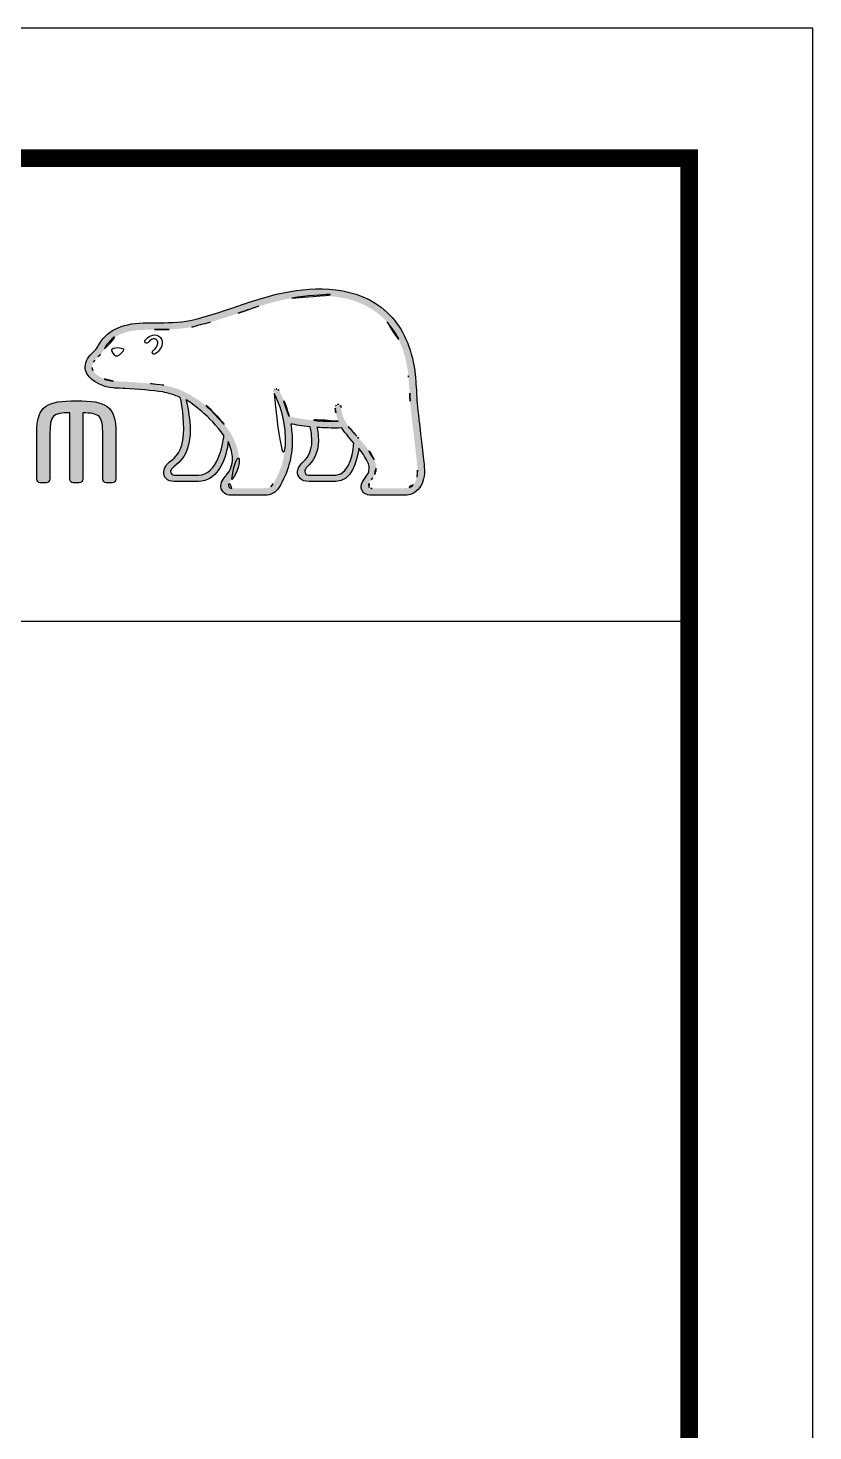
# Model space of a CAD drawing. Extents: x 16296677886 to 16296678537, y -37409618710 to -37409618233.
# Drawn here: x 16296678470 to 16296678536.7, y -37409618352.5 to -37409618233.2 of the extents above; entities that cross this region are included whole.
import ezdxf

# ---------------------------------------------------------------- set-up
doc = ezdxf.new("R2010")
doc.units = 0
doc.header["$LTSCALE"] = 10
doc.header["$MEASUREMENT"] = 0
doc.layers.get('0').update_dxf_attribs({"linetype": 'CONTINUOUS'})
doc.layers.add('레이어 1', color=7, linetype='CONTINUOUS')

msp = doc.modelspace()

# ---------------------------------------------------------------- hatches: boundary and pattern name
at = {"layer": '레이어 1'}
h = msp.add_hatch(color=5, dxfattribs=at)
h.dxf.hatch_style = 1
edge = h.paths.add_edge_path(flags=16)
edge.add_spline(control_points=[(16296678502.73303, -37409618272.02142), (16296678502.44955, -37409618272.33524), (16296678502.0933, -37409618272.33804), (16296678502.07789, -37409618272.33804), (16296678502.07789, -37409618272.33804), (16296678499.22414, -37409618272.33804), (16296678499.22414, -37409618272.33804), (16296678499.11928, -37409618272.33804), (16296678499.03917, -37409618272.31175), (16296678498.98729, -37409618272.26054), (16296678498.94398, -37409618272.21812), (16296678498.92294, -37409618272.1536), (16296678498.92294, -37409618272.07365), (16296678498.92294, -37409618271.91272), (16296678499.04042, -37409618271.76476), (16296678499.16523, -37409618271.60768), (16296678499.28094, -37409618271.45902), (16296678499.39086, -37409618271.31807), (16296678499.45239, -37409618271.14485), (16296678499.6086, -37409618270.72446), (16296678499.59263, -37409618270.276), (16296678499.40611, -37409618269.88084), (16296678499.06914, -37409618269.16591), (16296678498.56918, -37409618268.60421), (16296678498.08461, -37409618268.06143), (16296678498.08461, -37409618268.06143), (16296678497.9205, -37409618267.88122), (16296678497.9205, -37409618267.87946), (16296678497.2906, -37409618267.17753), (16296678496.63965, -37409618266.45135), (16296678496.5883, -37409618265.46681), (16296678496.57655, -37409618265.27186), (16296678496.48644, -37409618265.15405), (16296678496.36109, -37409618265.15932), (16296678496.36109, -37409618265.15932), (16296678496.17647, -37409618265.24801), (16296678496.17246, -37409618265.24801), (16296678496.12249, -37409618265.30308), (16296678496.09461, -37409618265.38509), (16296678496.09461, -37409618265.47944), (16296678496.09461, -37409618265.47944), (16296678496.09619, -37409618265.51273), (16296678496.09619, -37409618265.51309), (16296678496.12144, -37409618265.86897), (16296678496.20629, -37409618266.21819), (16296678496.35548, -37409618266.58073), (16296678496.35548, -37409618266.58073), (16296678496.37005, -37409618266.61722), (16296678496.37005, -37409618266.61722), (16296678496.37005, -37409618266.61722), (16296678496.33145, -37409618266.61861), (16296678496.33145, -37409618266.61861), (16296678494.49943, -37409618266.69119), (16296678492.70336, -37409618266.34547), (16296678492.17514, -37409618266.21819), (16296678491.84939, -37409618264.90755), (16296678491.32102, -37409618264.0387), (16296678491.29822, -37409618264.00189), (16296678491.25719, -37409618263.93387), (16296678491.19163, -37409618263.88161), (16296678491.12851, -37409618263.86338), (16296678491.12851, -37409618263.86338), (16296678490.97423, -37409618263.88652), (16296678490.95531, -37409618263.88898), (16296678490.94234, -37409618263.90826), (16296678490.91533, -37409618263.94473), (16296678490.85572, -37409618264.02468), (16296678490.85572, -37409618264.02468), (16296678490.84838, -37409618264.08884), (16296678490.84838, -37409618264.08884), (16296678490.84838, -37409618264.08884), (16296678490.89709, -37409618264.26134), (16296678490.89709, -37409618264.26134), (16296678490.93707, -37409618264.33042), (16296678491.87779, -37409618265.97837), (16296678491.87779, -37409618268.16103), (16296678491.87779, -37409618269.50743), (16296678491.52401, -37409618270.77773), (16296678490.82628, -37409618271.93623), (16296678490.65955, -37409618272.21426), (16296678490.43988, -37409618272.33804), (16296678490.11311, -37409618272.33804), (16296678490.11311, -37409618272.33804), (16296678487.30001, -37409618272.33804), (16296678487.30001, -37409618272.33804), (16296678487.20675, -37409618272.33804), (16296678487.01216, -37409618272.27247), (16296678487.01216, -37409618272.06909), (16296678487.01216, -37409618271.95689), (16296678487.11611, -37409618271.77281), (16296678487.28934, -37409618271.57893), (16296678488.46164, -37409618270.27355), (16296678487.7853, -37409618268.23464), (16296678486.66102, -37409618266.8914), (16296678485.5751, -37409618265.59583), (16296678483.80287, -37409618263.96542), (16296678481.5273, -37409618263.56043), (16296678480.72086, -37409618263.4195), (16296678479.39568, -37409618263.34097), (16296678478.32537, -37409618263.27747), (16296678478.32537, -37409618263.27747), (16296678477.24352, -37409618263.21332), (16296678477.24352, -37409618263.21332), (16296678476.6883, -37409618263.17089), (16296678475.77071, -37409618262.82939), (16296678475.49144, -37409618262.30062), (16296678475.37345, -37409618262.08149), (16296678475.38677, -37409618261.85921), (16296678475.53473, -37409618261.6036), (16296678475.62783, -37409618261.44933), (16296678475.75564, -37409618261.31679), (16296678475.9164, -37409618261.15549), (16296678476.09416, -37409618260.97562), (16296678476.27702, -37409618260.78944), (16296678476.41939, -37409618260.544), (16296678476.41939, -37409618260.544), (16296678476.46022, -37409618260.46722), (16296678476.46022, -37409618260.46722), (16296678477.00352, -37409618259.42796), (16296678478.12271, -37409618258.87922), (16296678479.78802, -37409618258.83505), (16296678479.78802, -37409618258.83505), (16296678480.72718, -37409618258.82453), (16296678480.72718, -37409618258.82453), (16296678481.75837, -37409618258.81928), (16296678482.92842, -37409618258.81332), (16296678483.88981, -37409618258.60644), (16296678485.24008, -37409618258.31612), (16296678486.59472, -37409618257.85329), (16296678487.79019, -37409618257.44588), (16296678487.79019, -37409618257.44588), (16296678487.82842, -37409618257.43326), (16296678487.82842, -37409618257.43326), (16296678489.30701, -37409618256.92764), (16296678490.83609, -37409618256.40484), (16296678492.39918, -37409618256.1503), (16296678494.90073, -37409618255.73621), (16296678498.33599, -37409618255.74989), (16296678500.49726, -37409618258.17622), (16296678501.49621, -37409618259.29961), (16296678502.11154, -37409618260.84449), (16296678502.32332, -37409618262.76908), (16296678502.32332, -37409618262.76908), (16296678502.31528, -37409618262.76277), (16296678502.30789, -37409618262.75612), (16296678502.32506, -37409618262.7943), (16296678502.34121, -37409618263.01032), (16296678502.43027, -37409618264.2347), (16296678502.45586, -37409618264.8234), (16296678502.48287, -37409618265.43208), (16296678502.63678, -37409618266.56146), (16296678502.63678, -37409618266.56146), (16296678503.07297, -37409618270.3384), (16296678503.07297, -37409618270.3384), (16296678503.07297, -37409618270.3384), (16296678503.09891, -37409618270.79739), (16296678503.09891, -37409618270.79739), (16296678503.09891, -37409618271.33945), (16296678502.97619, -37409618271.75144), (16296678502.73303, -37409618272.02142)], knot_values=[0, 0, 0, 0, 1, 1, 1, 2, 2, 2, 3, 3, 3, 4, 4, 4, 5, 5, 5, 6, 6, 6, 7, 7, 7, 8, 8, 8, 9, 9, 9, 10, 10, 10, 11, 11, 11, 12, 12, 12, 13, 13, 13, 14, 14, 14, 15, 15, 15, 16, 16, 16, 17, 17, 17, 18, 18, 18, 19, 19, 19, 20, 20, 20, 21, 21, 21, 22, 22, 22, 23, 23, 23, 24, 24, 24, 25, 25, 25, 26, 26, 26, 27, 27, 27, 28, 28, 28, 29, 29, 29, 30, 30, 30, 31, 31, 31, 32, 32, 32, 33, 33, 33, 34, 34, 34, 35, 35, 35, 36, 36, 36, 37, 37, 37, 38, 38, 38, 39, 39, 39, 40, 40, 40, 41, 41, 41, 42, 42, 42, 43, 43, 43, 44, 44, 44, 45, 45, 45, 46, 46, 46, 47, 47, 47, 48, 48, 48, 49, 49, 49, 50, 50, 50, 51, 51, 51, 52, 52, 52, 53, 53, 53, 53], degree=3, periodic=0)
edge = h.paths.add_edge_path(flags=16)
edge.add_spline(control_points=[(16296678496.13599, -37409618271.20515), (16296678496.13599, -37409618271.20515), (16296678493.808, -37409618271.20515), (16296678493.808, -37409618271.20515), (16296678493.63585, -37409618271.20515), (16296678493.4998, -37409618271.06771), (16296678493.4998, -37409618270.89239), (16296678493.4998, -37409618270.77003), (16296678493.60604, -37409618270.61436), (16296678493.70651, -37409618270.50741), (16296678494.18003, -37409618270.05405), (16296678494.66441, -37409618269.42995), (16296678494.66441, -37409618268.24517), (16296678494.66441, -37409618268.24517), (16296678494.63443, -37409618267.70695), (16296678494.63443, -37409618267.70486), (16296678494.63443, -37409618267.70486), (16296678494.54887, -37409618267.18136), (16296678494.54887, -37409618267.18136), (16296678494.54887, -37409618267.18136), (16296678494.54291, -37409618267.14839), (16296678494.54291, -37409618267.14839), (16296678494.54291, -37409618267.14839), (16296678494.57726, -37409618267.15086), (16296678494.57726, -37409618267.15086), (16296678495.01136, -37409618267.18206), (16296678495.85602, -37409618267.22906), (16296678496.66245, -37409618267.19083), (16296678496.86722, -37409618267.51656), (16296678497.19716, -37409618267.93555), (16296678497.67893, -37409618268.49376), (16296678497.65682, -37409618268.77147), (16296678497.42682, -37409618271.20515), (16296678496.13599, -37409618271.20515)], knot_values=[0, 0, 0, 0, 1, 1, 1, 2, 2, 2, 3, 3, 3, 4, 4, 4, 5, 5, 5, 6, 6, 6, 7, 7, 7, 8, 8, 8, 9, 9, 9, 10, 10, 10, 11, 11, 11, 11], degree=3, periodic=0)
edge = h.paths.add_edge_path(flags=16)
edge.add_spline(control_points=[(16296678484.45468, -37409618271.20515), (16296678484.45468, -37409618271.20515), (16296678482.41123, -37409618271.20515), (16296678482.41123, -37409618271.20515), (16296678482.25801, -37409618271.20515), (16296678482.09321, -37409618271.07893), (16296678482.09321, -37409618270.89239), (16296678482.09321, -37409618270.77917), (16296678482.18822, -37409618270.63889), (16296678482.36144, -37409618270.49969), (16296678482.87861, -37409618270.08771), (16296678483.66227, -37409618269.46429), (16296678483.74712, -37409618267.74305), (16296678483.74712, -37409618267.74305), (16296678483.75885, -37409618267.27357), (16296678483.75885, -37409618267.27357), (16296678483.75885, -37409618266.54147), (16296678483.59109, -37409618265.65755), (16296678483.43192, -37409618264.86758), (16296678483.43192, -37409618264.86758), (16296678483.40595, -37409618264.78695), (16296678483.40595, -37409618264.78695), (16296678483.40595, -37409618264.78695), (16296678483.47293, -37409618264.83919), (16296678483.47293, -37409618264.83919), (16296678483.77761, -37409618265.02676), (16296678485.44661, -37409618266.15788), (16296678486.63104, -37409618267.82899), (16296678486.53285, -37409618268.61999), (16296678486.08685, -37409618271.20515), (16296678484.45468, -37409618271.20515)], knot_values=[0, 0, 0, 0, 1, 1, 1, 2, 2, 2, 3, 3, 3, 4, 4, 4, 5, 5, 5, 6, 6, 6, 7, 7, 7, 8, 8, 8, 9, 9, 9, 10, 10, 10, 10], degree=3, periodic=0)
edge = h.paths.add_edge_path()
edge.add_spline(control_points=[(16296678503.64976, -37409618270.28127), (16296678503.64903, -37409618270.276), (16296678503.21567, -37409618266.48292), (16296678503.21567, -37409618266.48292), (16296678503.05525, -37409618265.34934), (16296678503.03211, -37409618264.74486), (16296678503.01126, -37409618264.20911), (16296678503.01126, -37409618264.20911), (16296678502.90397, -37409618262.71157), (16296678502.90397, -37409618262.71052), (16296678502.67571, -37409618260.66077), (16296678502.01233, -37409618259.0051), (16296678500.93134, -37409618257.79439), (16296678498.59616, -37409618255.17063), (16296678494.95087, -37409618255.14293), (16296678492.30294, -37409618255.57947), (16296678490.67901, -37409618255.84806), (16296678489.12679, -37409618256.37787), (16296678487.62609, -37409618256.89117), (16296678487.62609, -37409618256.89117), (16296678487.57772, -37409618256.90835), (16296678487.57772, -37409618256.90835), (16296678486.40453, -37409618257.3084), (16296678485.07318, -37409618257.76389), (16296678483.76676, -37409618258.04226), (16296678482.86915, -37409618258.23406), (16296678481.74504, -37409618258.24283), (16296678480.75206, -37409618258.24809), (16296678480.75206, -37409618258.24809), (16296678479.76926, -37409618258.26001), (16296678479.76926, -37409618258.26001), (16296678477.88079, -37409618258.30665), (16296678476.5945, -37409618258.96059), (16296678475.9448, -37409618260.20285), (16296678475.9448, -37409618260.20285), (16296678475.91552, -37409618260.25647), (16296678475.91552, -37409618260.25647), (16296678475.80805, -37409618260.44478), (16296678475.64869, -37409618260.60467), (16296678475.50599, -37409618260.74773), (16296678475.34873, -37409618260.90621), (16296678475.17149, -37409618261.08396), (16296678475.03615, -37409618261.31397), (16296678474.90027, -37409618261.54435), (16296678474.83174, -37409618261.77785), (16296678474.83174, -37409618262.00716), (16296678474.83174, -37409618262.20001), (16296678474.88011, -37409618262.38935), (16296678474.97725, -37409618262.57027), (16296678475.37871, -37409618263.32834), (16296678476.52386, -37409618263.7375), (16296678477.20722, -37409618263.78624), (16296678477.20722, -37409618263.78624), (16296678478.21317, -37409618263.84937), (16296678478.23719, -37409618263.85146), (16296678479.24297, -37409618263.90826), (16296678480.6204, -37409618263.98785), (16296678481.42457, -37409618264.12986), (16296678481.89477, -37409618264.21296), (16296678482.42912, -37409618264.38161), (16296678482.92139, -37409618264.61338), (16296678482.95646, -37409618264.741), (16296678483.21205, -37409618265.8774), (16296678483.21205, -37409618267.27428), (16296678483.21205, -37409618267.27428), (16296678483.20119, -37409618267.71748), (16296678483.20119, -37409618267.71748), (16296678483.12704, -37409618269.19045), (16296678482.48487, -37409618269.70517), (16296678482.01432, -37409618270.08175), (16296678481.96663, -37409618270.11927), (16296678481.54729, -37409618270.46744), (16296678481.51713, -37409618270.88644), (16296678481.49575, -37409618271.12346), (16296678481.56358, -37409618271.33945), (16296678481.70753, -37409618271.49477), (16296678481.86354, -37409618271.66308), (16296678482.10075, -37409618271.74827), (16296678482.41123, -37409618271.74827), (16296678482.41123, -37409618271.74827), (16296678484.45468, -37409618271.74827), (16296678484.45468, -37409618271.74827), (16296678485.98413, -37409618271.74827), (16296678486.74077, -37409618270.10139), (16296678486.97095, -37409618268.55862), (16296678486.97095, -37409618268.55862), (16296678486.97569, -37409618268.34158), (16296678486.97569, -37409618268.34158), (16296678486.97569, -37409618268.34158), (16296678487.03882, -37409618268.45027), (16296678487.03882, -37409618268.45027), (16296678487.23497, -37409618268.8868), (16296678487.35298, -37409618269.40855), (16296678487.35298, -37409618269.80158), (16296678487.35298, -37409618270.35313), (16296678487.18221, -37409618270.8349), (16296678486.85787, -37409618271.19393), (16296678486.77601, -37409618271.27494), (16296678486.367, -37409618271.69884), (16296678486.367, -37409618272.12205), (16296678486.367, -37409618272.12205), (16296678486.37069, -37409618272.19183), (16296678486.37069, -37409618272.19183), (16296678486.42871, -37409618272.69183), (16296678486.83333, -37409618272.91516), (16296678487.20921, -37409618272.91516), (16296678487.20921, -37409618272.91516), (16296678490.11311, -37409618272.91516), (16296678490.11311, -37409618272.91516), (16296678490.63729, -37409618272.91516), (16296678491.05504, -37409618272.67918), (16296678491.32345, -37409618272.2339), (16296678492.06243, -37409618271.00706), (16296678492.43688, -37409618269.67467), (16296678492.43688, -37409618268.27496), (16296678492.43688, -37409618267.83808), (16296678492.39568, -37409618267.37176), (16296678492.31504, -37409618266.88789), (16296678492.31504, -37409618266.88789), (16296678492.30802, -37409618266.84932), (16296678492.30802, -37409618266.84932), (16296678492.30802, -37409618266.84932), (16296678492.34659, -37409618266.85739), (16296678492.34659, -37409618266.85739), (16296678492.69598, -37409618266.92505), (16296678493.25804, -37409618267.02252), (16296678493.95262, -37409618267.09756), (16296678493.95262, -37409618267.09756), (16296678493.97281, -37409618267.10001), (16296678493.97281, -37409618267.10001), (16296678493.97281, -37409618267.10001), (16296678494.06625, -37409618267.63228), (16296678494.06625, -37409618267.63228), (16296678494.06625, -37409618267.63228), (16296678494.08674, -37409618267.75849), (16296678494.08674, -37409618267.7606), (16296678494.08674, -37409618267.7606), (16296678494.11445, -37409618268.2315), (16296678494.11445, -37409618268.2315), (16296678494.11445, -37409618269.36157), (16296678493.60112, -37409618269.85314), (16296678493.32519, -37409618270.11681), (16296678493.32132, -37409618270.12032), (16296678492.93635, -37409618270.5116), (16296678492.89462, -37409618270.85873), (16296678492.89462, -37409618270.85873), (16296678492.8813, -37409618270.96534), (16296678492.8813, -37409618270.96534), (16296678492.8813, -37409618271.07438), (16296678492.90933, -37409618271.28826), (16296678493.10008, -37409618271.48531), (16296678493.26804, -37409618271.66029), (16296678493.52803, -37409618271.74827), (16296678493.87374, -37409618271.74827), (16296678493.87374, -37409618271.74827), (16296678496.13599, -37409618271.74827), (16296678496.13599, -37409618271.74827), (16296678497.50992, -37409618271.74827), (16296678497.92348, -37409618270.00146), (16296678498.0902, -37409618269.0225), (16296678498.0902, -37409618269.0225), (16296678498.09794, -37409618268.92153), (16296678498.09794, -37409618268.92153), (16296678498.09794, -37409618268.92153), (16296678498.15227, -37409618268.99551), (16296678498.15227, -37409618268.99551), (16296678498.46907, -37409618269.40013), (16296678498.74693, -37409618269.84998), (16296678498.88069, -37409618270.1298), (16296678498.95099, -37409618270.27529), (16296678498.98886, -37409618270.43694), (16296678498.98886, -37409618270.59893), (16296678498.98886, -37409618270.59893), (16296678498.93767, -37409618270.92641), (16296678498.93767, -37409618270.92641), (16296678498.88473, -37409618271.10418), (16296678498.76341, -37409618271.26792), (16296678498.64473, -37409618271.42641), (16296678498.47063, -37409618271.65256), (16296678498.29111, -37409618271.88712), (16296678498.29111, -37409618272.17184), (16296678498.29111, -37409618272.17184), (16296678498.30795, -37409618272.32857), (16296678498.30795, -37409618272.32857), (16296678498.39068, -37409618272.70654), (16296678498.69697, -37409618272.91516), (16296678499.16979, -37409618272.91516), (16296678499.16979, -37409618272.91516), (16296678502.07649, -37409618272.91516), (16296678502.07649, -37409618272.91516), (16296678502.14028, -37409618272.91516), (16296678502.70831, -37409618272.90115), (16296678503.15325, -37409618272.41973), (16296678503.50843, -37409618272.0351), (16296678503.68095, -37409618271.50633), (16296678503.68095, -37409618270.80439), (16296678503.68095, -37409618270.80439), (16296678503.65009, -37409618270.28371), (16296678503.64976, -37409618270.28127)], knot_values=[0, 0, 0, 0, 1, 1, 1, 2, 2, 2, 3, 3, 3, 4, 4, 4, 5, 5, 5, 6, 6, 6, 7, 7, 7, 8, 8, 8, 9, 9, 9, 10, 10, 10, 11, 11, 11, 12, 12, 12, 13, 13, 13, 14, 14, 14, 15, 15, 15, 16, 16, 16, 17, 17, 17, 18, 18, 18, 19, 19, 19, 20, 20, 20, 21, 21, 21, 22, 22, 22, 23, 23, 23, 24, 24, 24, 25, 25, 25, 26, 26, 26, 27, 27, 27, 28, 28, 28, 29, 29, 29, 30, 30, 30, 31, 31, 31, 32, 32, 32, 33, 33, 33, 34, 34, 34, 35, 35, 35, 36, 36, 36, 37, 37, 37, 38, 38, 38, 39, 39, 39, 40, 40, 40, 41, 41, 41, 42, 42, 42, 43, 43, 43, 44, 44, 44, 45, 45, 45, 46, 46, 46, 47, 47, 47, 48, 48, 48, 49, 49, 49, 50, 50, 50, 51, 51, 51, 52, 52, 52, 53, 53, 53, 54, 54, 54, 55, 55, 55, 56, 56, 56, 57, 57, 57, 58, 58, 58, 59, 59, 59, 60, 60, 60, 61, 61, 61, 62, 62, 62, 63, 63, 63, 64, 64, 64, 65, 65, 65, 66, 66, 66, 66], degree=3, periodic=0)
edge = h.paths.add_edge_path(flags=0)
edge.add_spline(control_points=[(16296678477.15778, -37409618260.47177), (16296678477.15778, -37409618260.47177), (16296678477.58064, -37409618260.28069), (16296678478.10449, -37409618260.48264), (16296678478.10449, -37409618260.48264), (16296678478.16934, -37409618260.51034), (16296678478.08485, -37409618260.62991), (16296678477.82977, -37409618260.97282), (16296678477.57836, -37409618261.04681), (16296678477.57836, -37409618261.04681), (16296678477.57836, -37409618261.04681), (16296678477.39622, -37409618261.11097), (16296678477.29384, -37409618260.98684), (16296678477.08697, -37409618260.74422), (16296678477.08066, -37409618260.60291), (16296678477.08066, -37409618260.60291), (16296678477.08066, -37409618260.60291), (16296678477.05926, -37409618260.49807), (16296678477.15778, -37409618260.47177)], knot_values=[0, 0, 0, 0, 1, 1, 1, 2, 2, 2, 3, 3, 3, 4, 4, 4, 5, 5, 5, 6, 6, 6, 6], degree=3, periodic=0)
edge = h.paths.add_edge_path(flags=0)
edge.add_spline(control_points=[(16296678479.94826, -37409618259.69408), (16296678479.88495, -37409618259.76316), (16296678479.88005, -37409618259.87817), (16296678479.94826, -37409618259.93882), (16296678480.01348, -37409618259.99773), (16296678480.12654, -37409618259.9823), (16296678480.18966, -37409618259.91289), (16296678480.22332, -37409618259.87817), (16296678480.57044, -37409618259.46618), (16296678480.86988, -37409618259.6769), (16296678480.97926, -37409618259.75546), (16296678481.0245, -37409618259.86694), (16296678481.00838, -37409618260.01105), (16296678480.98278, -37409618260.2421), (16296678480.7824, -37409618260.50439), (16296678480.64232, -37409618260.59415), (16296678480.56396, -37409618260.64184), (16296678480.51224, -37409618260.74422), (16296678480.5494, -37409618260.82697), (16296678480.58622, -37409618260.90936), (16296678480.69106, -37409618260.93391), (16296678480.7752, -37409618260.89463), (16296678481.0259, -37409618260.77471), (16296678481.342, -37409618260.37431), (16296678481.3853, -37409618260.00089), (16296678481.41405, -37409618259.74072), (16296678481.29729, -37409618259.52824), (16296678481.08937, -37409618259.38485), (16296678480.64232, -37409618259.06752), (16296678480.13566, -37409618259.49211), (16296678479.94826, -37409618259.69408)], knot_values=[0, 0, 0, 0, 1, 1, 1, 2, 2, 2, 3, 3, 3, 4, 4, 4, 5, 5, 5, 6, 6, 6, 7, 7, 7, 8, 8, 8, 9, 9, 9, 10, 10, 10, 10], degree=3, periodic=0)
edge = h.paths.add_edge_path(flags=0)
edge.add_spline(control_points=[(16296678479.8911, -37409618260.00369), (16296678479.8911, -37409618260.00369), (16296678479.8911, -37409618260.00369), (16296678479.8911, -37409618260.00369), (16296678479.8911, -37409618260.00369), (16296678479.8911, -37409618260.00369), (16296678479.8911, -37409618260.00369)], knot_values=[0, 0, 0, 0, 1, 1, 1, 2, 2, 2, 2], degree=3, periodic=0)
h = msp.add_hatch(color=5, dxfattribs=at)
h.dxf.hatch_style = 2
edge = h.paths.add_edge_path()
edge.add_spline(control_points=[(16296678470.71363, -37409618267.64524), (16296678470.71363, -37409618267.64524), (16296678470.71363, -37409618271.54423), (16296678470.71363, -37409618271.54423), (16296678470.71363, -37409618271.71286), (16296678470.84616, -37409618271.84995), (16296678471.00885, -37409618271.84995), (16296678471.00885, -37409618271.84995), (16296678471.53058, -37409618271.84995), (16296678471.53058, -37409618271.84995), (16296678471.71466, -37409618271.84995), (16296678471.82475, -37409618271.69498), (16296678471.82475, -37409618271.54423), (16296678471.82475, -37409618271.54423), (16296678471.82475, -37409618267.74166), (16296678471.82475, -37409618267.74166), (16296678471.82475, -37409618266.06497), (16296678472.10912, -37409618265.90193), (16296678473.52704, -37409618265.89807), (16296678473.52704, -37409618266.00117), (16296678473.52704, -37409618271.54423), (16296678473.52704, -37409618271.54423), (16296678473.52704, -37409618271.71918), (16296678473.65293, -37409618271.84995), (16296678473.81982, -37409618271.84995), (16296678473.81982, -37409618271.84995), (16296678474.33245, -37409618271.84995), (16296678474.33245, -37409618271.84995), (16296678474.51581, -37409618271.84995), (16296678474.62557, -37409618271.69498), (16296678474.62557, -37409618271.54423), (16296678474.62557, -37409618271.54423), (16296678474.62557, -37409618266.01833), (16296678474.62557, -37409618265.90894), (16296678475.28895, -37409618265.91139), (16296678475.75494, -37409618265.96609), (16296678476.00722, -37409618266.21819), (16296678476.27298, -37409618266.4836), (16296678476.32488, -37409618266.9787), (16296678476.32488, -37409618267.74166), (16296678476.32488, -37409618267.74166), (16296678476.32488, -37409618271.54423), (16296678476.32488, -37409618271.54423), (16296678476.32488, -37409618271.70972), (16296678476.4604, -37409618271.84995), (16296678476.62064, -37409618271.84995), (16296678476.62064, -37409618271.84995), (16296678477.14482, -37409618271.84995), (16296678477.14482, -37409618271.84995), (16296678477.32662, -37409618271.84995), (16296678477.43899, -37409618271.69147), (16296678477.43899, -37409618271.54423), (16296678477.43899, -37409618271.54423), (16296678477.43899, -37409618267.64524), (16296678477.43899, -37409618267.64524), (16296678477.43899, -37409618265.28204), (16296678476.601, -37409618264.8816), (16296678474.08245, -37409618264.8816), (16296678471.55477, -37409618264.8816), (16296678470.71363, -37409618265.28204), (16296678470.71363, -37409618267.64524)], knot_values=[0, 0, 0, 0, 1, 1, 1, 2, 2, 2, 3, 3, 3, 4, 4, 4, 5, 5, 5, 6, 6, 6, 7, 7, 7, 8, 8, 8, 9, 9, 9, 10, 10, 10, 11, 11, 11, 12, 12, 12, 13, 13, 13, 14, 14, 14, 15, 15, 15, 16, 16, 16, 17, 17, 17, 18, 18, 18, 19, 19, 19, 20, 20, 20, 20], degree=3, periodic=0)

# ---------------------------------------------------------------- linework, layer by layer
at = {"color": 5}
msp.add_line((16296678484.36413, -37409618271.74827), (16296678484.36413, -37409618271.74827), dxfattribs=at)
at = {"color": 5, "ltscale": 40}
msp.add_line((16296678526.18725, -37409618283.64866), (16296678422.14125, -37409618283.64866), dxfattribs=at)
at = {"ltscale": 0.5}
msp.add_lwpolyline([(16296677885.71821, -37409618710.17702), (16296678536.71821, -37409618710.17702), (16296678536.71821, -37409618233.17702), (16296677885.71821, -37409618233.17702)], close=True, dxfattribs=at)
at = {"color": 5, "linetype": 'ByBlock', "lineweight": 200, "const_width": 1.5}
msp.add_lwpolyline([(16296677896.1864, -37409618689.7523), (16296678526.1864, -37409618689.7523), (16296678526.1864, -37409618244.2523), (16296677896.1864, -37409618244.2523)], close=True, dxfattribs=at)
at = {"layer": '레이어 1', "color": 5}
for points, knots in [([(16296678503.64976, -37409618270.28127), (16296678503.64903, -37409618270.276), (16296678503.21567, -37409618266.48292), (16296678503.21567, -37409618266.48292), (16296678503.05525, -37409618265.34934), (16296678503.03211, -37409618264.74486), (16296678503.01126, -37409618264.20911), (16296678503.01126, -37409618264.20911), (16296678502.90397, -37409618262.71157), (16296678502.90397, -37409618262.71052), (16296678502.67571, -37409618260.66077), (16296678502.01233, -37409618259.0051), (16296678500.93134, -37409618257.79439), (16296678498.59616, -37409618255.17063), (16296678494.95087, -37409618255.14293), (16296678492.30294, -37409618255.57947), (16296678490.67901, -37409618255.84806), (16296678489.12679, -37409618256.37787), (16296678487.62609, -37409618256.89117), (16296678487.62609, -37409618256.89117), (16296678487.57772, -37409618256.90835), (16296678487.57772, -37409618256.90835), (16296678486.40453, -37409618257.3084), (16296678485.07318, -37409618257.76389), (16296678483.76676, -37409618258.04226), (16296678482.86915, -37409618258.23406), (16296678481.74504, -37409618258.24283), (16296678480.75206, -37409618258.24809), (16296678480.75206, -37409618258.24809), (16296678479.76926, -37409618258.26001), (16296678479.76926, -37409618258.26001), (16296678477.88079, -37409618258.30665), (16296678476.5945, -37409618258.96059), (16296678475.9448, -37409618260.20285), (16296678475.9448, -37409618260.20285), (16296678475.91552, -37409618260.25647), (16296678475.91552, -37409618260.25647), (16296678475.80805, -37409618260.44478), (16296678475.64869, -37409618260.60467), (16296678475.50599, -37409618260.74773), (16296678475.34873, -37409618260.90621), (16296678475.17149, -37409618261.08396), (16296678475.03615, -37409618261.31397), (16296678474.90027, -37409618261.54435), (16296678474.83174, -37409618261.77785), (16296678474.83174, -37409618262.00716), (16296678474.83174, -37409618262.20001), (16296678474.88011, -37409618262.38935), (16296678474.97725, -37409618262.57027), (16296678475.37871, -37409618263.32834), (16296678476.52386, -37409618263.7375), (16296678477.20722, -37409618263.78624), (16296678477.20722, -37409618263.78624), (16296678478.21317, -37409618263.84937), (16296678478.23719, -37409618263.85146), (16296678479.24297, -37409618263.90826), (16296678480.6204, -37409618263.98785), (16296678481.42457, -37409618264.12986), (16296678481.89477, -37409618264.21296), (16296678482.42912, -37409618264.38161), (16296678482.92139, -37409618264.61338), (16296678482.95646, -37409618264.741), (16296678483.21205, -37409618265.8774), (16296678483.21205, -37409618267.27428), (16296678483.21205, -37409618267.27428), (16296678483.20119, -37409618267.71748), (16296678483.20119, -37409618267.71748), (16296678483.12704, -37409618269.19045), (16296678482.48487, -37409618269.70517), (16296678482.01432, -37409618270.08175), (16296678481.96663, -37409618270.11927), (16296678481.54729, -37409618270.46744), (16296678481.51713, -37409618270.88644), (16296678481.49575, -37409618271.12346), (16296678481.56358, -37409618271.33945), (16296678481.70753, -37409618271.49477), (16296678481.86354, -37409618271.66308), (16296678482.10075, -37409618271.74827), (16296678482.41123, -37409618271.74827), (16296678482.41123, -37409618271.74827), (16296678484.45468, -37409618271.74827), (16296678484.45468, -37409618271.74827), (16296678485.98413, -37409618271.74827), (16296678486.74077, -37409618270.10139), (16296678486.97095, -37409618268.55862), (16296678486.97095, -37409618268.55862), (16296678486.97569, -37409618268.34158), (16296678486.97569, -37409618268.34158), (16296678486.97569, -37409618268.34158), (16296678487.03882, -37409618268.45027), (16296678487.03882, -37409618268.45027), (16296678487.23497, -37409618268.8868), (16296678487.35298, -37409618269.40855), (16296678487.35298, -37409618269.80158), (16296678487.35298, -37409618270.35313), (16296678487.18221, -37409618270.8349), (16296678486.85787, -37409618271.19393), (16296678486.77601, -37409618271.27494), (16296678486.367, -37409618271.69884), (16296678486.367, -37409618272.12205), (16296678486.367, -37409618272.12205), (16296678486.37069, -37409618272.19183), (16296678486.37069, -37409618272.19183), (16296678486.42871, -37409618272.69183), (16296678486.83333, -37409618272.91516), (16296678487.20921, -37409618272.91516), (16296678487.20921, -37409618272.91516), (16296678490.11311, -37409618272.91516), (16296678490.11311, -37409618272.91516), (16296678490.63729, -37409618272.91516), (16296678491.05504, -37409618272.67918), (16296678491.32345, -37409618272.2339), (16296678492.06243, -37409618271.00706), (16296678492.43688, -37409618269.67467), (16296678492.43688, -37409618268.27496), (16296678492.43688, -37409618267.83808), (16296678492.39568, -37409618267.37176), (16296678492.31504, -37409618266.88789), (16296678492.31504, -37409618266.88789), (16296678492.30802, -37409618266.84932), (16296678492.30802, -37409618266.84932), (16296678492.30802, -37409618266.84932), (16296678492.34659, -37409618266.85739), (16296678492.34659, -37409618266.85739), (16296678492.69598, -37409618266.92505), (16296678493.25804, -37409618267.02252), (16296678493.95262, -37409618267.09756), (16296678493.95262, -37409618267.09756), (16296678493.97281, -37409618267.10001), (16296678493.97281, -37409618267.10001), (16296678493.97281, -37409618267.10001), (16296678494.06625, -37409618267.63228), (16296678494.06625, -37409618267.63228), (16296678494.06625, -37409618267.63228), (16296678494.08674, -37409618267.75849), (16296678494.08674, -37409618267.7606), (16296678494.08674, -37409618267.7606), (16296678494.11445, -37409618268.2315), (16296678494.11445, -37409618268.2315), (16296678494.11445, -37409618269.36157), (16296678493.60112, -37409618269.85314), (16296678493.32519, -37409618270.11681), (16296678493.32132, -37409618270.12032), (16296678492.93635, -37409618270.5116), (16296678492.89462, -37409618270.85873), (16296678492.89462, -37409618270.85873), (16296678492.8813, -37409618270.96534), (16296678492.8813, -37409618270.96534), (16296678492.8813, -37409618271.07438), (16296678492.90933, -37409618271.28826), (16296678493.10008, -37409618271.48531), (16296678493.26804, -37409618271.66029), (16296678493.52803, -37409618271.74827), (16296678493.87374, -37409618271.74827), (16296678493.87374, -37409618271.74827), (16296678496.13599, -37409618271.74827), (16296678496.13599, -37409618271.74827), (16296678497.50992, -37409618271.74827), (16296678497.92348, -37409618270.00146), (16296678498.0902, -37409618269.0225), (16296678498.0902, -37409618269.0225), (16296678498.09794, -37409618268.92153), (16296678498.09794, -37409618268.92153), (16296678498.09794, -37409618268.92153), (16296678498.15227, -37409618268.99551), (16296678498.15227, -37409618268.99551), (16296678498.46907, -37409618269.40013), (16296678498.74693, -37409618269.84998), (16296678498.88069, -37409618270.1298), (16296678498.95099, -37409618270.27529), (16296678498.98886, -37409618270.43694), (16296678498.98886, -37409618270.59893), (16296678498.98886, -37409618270.59893), (16296678498.93767, -37409618270.92641), (16296678498.93767, -37409618270.92641), (16296678498.88473, -37409618271.10418), (16296678498.76341, -37409618271.26792), (16296678498.64473, -37409618271.42641), (16296678498.47063, -37409618271.65256), (16296678498.29111, -37409618271.88712), (16296678498.29111, -37409618272.17184), (16296678498.29111, -37409618272.17184), (16296678498.30795, -37409618272.32857), (16296678498.30795, -37409618272.32857), (16296678498.39068, -37409618272.70654), (16296678498.69697, -37409618272.91516), (16296678499.16979, -37409618272.91516), (16296678499.16979, -37409618272.91516), (16296678502.07649, -37409618272.91516), (16296678502.07649, -37409618272.91516), (16296678502.14028, -37409618272.91516), (16296678502.70831, -37409618272.90115), (16296678503.15325, -37409618272.41973), (16296678503.50843, -37409618272.0351), (16296678503.68095, -37409618271.50633), (16296678503.68095, -37409618270.80439), (16296678503.68095, -37409618270.80439), (16296678503.65009, -37409618270.28371), (16296678503.64976, -37409618270.28127)], [0, 0, 0, 0, 1, 1, 1, 2, 2, 2, 3, 3, 3, 4, 4, 4, 5, 5, 5, 6, 6, 6, 7, 7, 7, 8, 8, 8, 9, 9, 9, 10, 10, 10, 11, 11, 11, 12, 12, 12, 13, 13, 13, 14, 14, 14, 15, 15, 15, 16, 16, 16, 17, 17, 17, 18, 18, 18, 19, 19, 19, 20, 20, 20, 21, 21, 21, 22, 22, 22, 23, 23, 23, 24, 24, 24, 25, 25, 25, 26, 26, 26, 27, 27, 27, 28, 28, 28, 29, 29, 29, 30, 30, 30, 31, 31, 31, 32, 32, 32, 33, 33, 33, 34, 34, 34, 35, 35, 35, 36, 36, 36, 37, 37, 37, 38, 38, 38, 39, 39, 39, 40, 40, 40, 41, 41, 41, 42, 42, 42, 43, 43, 43, 44, 44, 44, 45, 45, 45, 46, 46, 46, 47, 47, 47, 48, 48, 48, 49, 49, 49, 50, 50, 50, 51, 51, 51, 52, 52, 52, 53, 53, 53, 54, 54, 54, 55, 55, 55, 56, 56, 56, 57, 57, 57, 58, 58, 58, 59, 59, 59, 60, 60, 60, 61, 61, 61, 62, 62, 62, 63, 63, 63, 64, 64, 64, 65, 65, 65, 66, 66, 66, 66]), ([(16296678479.94826, -37409618259.69408), (16296678479.88495, -37409618259.76316), (16296678479.88005, -37409618259.87817), (16296678479.94826, -37409618259.93882), (16296678480.01348, -37409618259.99773), (16296678480.12654, -37409618259.9823), (16296678480.18966, -37409618259.91289), (16296678480.22332, -37409618259.87817), (16296678480.57044, -37409618259.46618), (16296678480.86988, -37409618259.6769), (16296678480.97926, -37409618259.75546), (16296678481.0245, -37409618259.86694), (16296678481.00838, -37409618260.01105), (16296678480.98278, -37409618260.2421), (16296678480.7824, -37409618260.50439), (16296678480.64232, -37409618260.59415), (16296678480.56396, -37409618260.64184), (16296678480.51224, -37409618260.74422), (16296678480.5494, -37409618260.82697), (16296678480.58622, -37409618260.90936), (16296678480.69106, -37409618260.93391), (16296678480.7752, -37409618260.89463), (16296678481.0259, -37409618260.77471), (16296678481.342, -37409618260.37431), (16296678481.3853, -37409618260.00089), (16296678481.41405, -37409618259.74072), (16296678481.29729, -37409618259.52824), (16296678481.08937, -37409618259.38485), (16296678480.64232, -37409618259.06752), (16296678480.13566, -37409618259.49211), (16296678479.94826, -37409618259.69408)], [0, 0, 0, 0, 1, 1, 1, 2, 2, 2, 3, 3, 3, 4, 4, 4, 5, 5, 5, 6, 6, 6, 7, 7, 7, 8, 8, 8, 9, 9, 9, 10, 10, 10, 10]), ([(16296678477.15778, -37409618260.47177), (16296678477.15778, -37409618260.47177), (16296678477.58064, -37409618260.28069), (16296678478.10449, -37409618260.48264), (16296678478.10449, -37409618260.48264), (16296678478.16934, -37409618260.51034), (16296678478.08485, -37409618260.62991), (16296678477.82977, -37409618260.97282), (16296678477.57836, -37409618261.04681), (16296678477.57836, -37409618261.04681), (16296678477.57836, -37409618261.04681), (16296678477.39622, -37409618261.11097), (16296678477.29384, -37409618260.98684), (16296678477.08697, -37409618260.74422), (16296678477.08066, -37409618260.60291), (16296678477.08066, -37409618260.60291), (16296678477.08066, -37409618260.60291), (16296678477.05926, -37409618260.49807), (16296678477.15778, -37409618260.47177)], [0, 0, 0, 0, 1, 1, 1, 2, 2, 2, 3, 3, 3, 4, 4, 4, 5, 5, 5, 6, 6, 6, 6]), ([(16296678479.8911, -37409618260.00369), (16296678479.8911, -37409618260.00369), (16296678479.8911, -37409618260.00369), (16296678479.8911, -37409618260.00369), (16296678479.8911, -37409618260.00369), (16296678479.8911, -37409618260.00369), (16296678479.8911, -37409618260.00369)], [0, 0, 0, 0, 1, 1, 1, 2, 2, 2, 2]), ([(16296678470.71363, -37409618267.64524), (16296678470.71363, -37409618267.64524), (16296678470.71363, -37409618271.54423), (16296678470.71363, -37409618271.54423), (16296678470.71363, -37409618271.71286), (16296678470.84616, -37409618271.84995), (16296678471.00885, -37409618271.84995), (16296678471.00885, -37409618271.84995), (16296678471.53058, -37409618271.84995), (16296678471.53058, -37409618271.84995), (16296678471.71466, -37409618271.84995), (16296678471.82475, -37409618271.69498), (16296678471.82475, -37409618271.54423), (16296678471.82475, -37409618271.54423), (16296678471.82475, -37409618267.74166), (16296678471.82475, -37409618267.74166), (16296678471.82475, -37409618266.06497), (16296678472.10912, -37409618265.90193), (16296678473.52704, -37409618265.89807), (16296678473.52704, -37409618266.00117), (16296678473.52704, -37409618271.54423), (16296678473.52704, -37409618271.54423), (16296678473.52704, -37409618271.71918), (16296678473.65293, -37409618271.84995), (16296678473.81982, -37409618271.84995), (16296678473.81982, -37409618271.84995), (16296678474.33245, -37409618271.84995), (16296678474.33245, -37409618271.84995), (16296678474.51581, -37409618271.84995), (16296678474.62557, -37409618271.69498), (16296678474.62557, -37409618271.54423), (16296678474.62557, -37409618271.54423), (16296678474.62557, -37409618266.01833), (16296678474.62557, -37409618265.90894), (16296678475.28895, -37409618265.91139), (16296678475.75494, -37409618265.96609), (16296678476.00722, -37409618266.21819), (16296678476.27298, -37409618266.4836), (16296678476.32488, -37409618266.9787), (16296678476.32488, -37409618267.74166), (16296678476.32488, -37409618267.74166), (16296678476.32488, -37409618271.54423), (16296678476.32488, -37409618271.54423), (16296678476.32488, -37409618271.70972), (16296678476.4604, -37409618271.84995), (16296678476.62064, -37409618271.84995), (16296678476.62064, -37409618271.84995), (16296678477.14482, -37409618271.84995), (16296678477.14482, -37409618271.84995), (16296678477.32662, -37409618271.84995), (16296678477.43899, -37409618271.69147), (16296678477.43899, -37409618271.54423), (16296678477.43899, -37409618271.54423), (16296678477.43899, -37409618267.64524), (16296678477.43899, -37409618267.64524), (16296678477.43899, -37409618265.28204), (16296678476.601, -37409618264.8816), (16296678474.08245, -37409618264.8816), (16296678471.55477, -37409618264.8816), (16296678470.71363, -37409618265.28204), (16296678470.71363, -37409618267.64524)], [0, 0, 0, 0, 1, 1, 1, 2, 2, 2, 3, 3, 3, 4, 4, 4, 5, 5, 5, 6, 6, 6, 7, 7, 7, 8, 8, 8, 9, 9, 9, 10, 10, 10, 11, 11, 11, 12, 12, 12, 13, 13, 13, 14, 14, 14, 15, 15, 15, 16, 16, 16, 17, 17, 17, 18, 18, 18, 19, 19, 19, 20, 20, 20, 20]), ([(16296678484.45468, -37409618271.20515), (16296678484.45468, -37409618271.20515), (16296678482.41123, -37409618271.20515), (16296678482.41123, -37409618271.20515), (16296678482.25801, -37409618271.20515), (16296678482.09321, -37409618271.07893), (16296678482.09321, -37409618270.89239), (16296678482.09321, -37409618270.77917), (16296678482.18822, -37409618270.63889), (16296678482.36144, -37409618270.49969), (16296678482.87861, -37409618270.08771), (16296678483.66227, -37409618269.46429), (16296678483.74712, -37409618267.74305), (16296678483.74712, -37409618267.74305), (16296678483.75885, -37409618267.27357), (16296678483.75885, -37409618267.27357), (16296678483.75885, -37409618266.54147), (16296678483.59109, -37409618265.65755), (16296678483.43192, -37409618264.86758), (16296678483.43192, -37409618264.86758), (16296678483.40595, -37409618264.78695), (16296678483.40595, -37409618264.78695), (16296678483.40595, -37409618264.78695), (16296678483.47293, -37409618264.83919), (16296678483.47293, -37409618264.83919), (16296678483.77761, -37409618265.02676), (16296678485.44661, -37409618266.15788), (16296678486.63104, -37409618267.82899), (16296678486.53285, -37409618268.61999), (16296678486.08685, -37409618271.20515), (16296678484.45468, -37409618271.20515)], [0, 0, 0, 0, 1, 1, 1, 2, 2, 2, 3, 3, 3, 4, 4, 4, 5, 5, 5, 6, 6, 6, 7, 7, 7, 8, 8, 8, 9, 9, 9, 10, 10, 10, 10]), ([(16296678490.89709, -37409618264.26134), (16296678490.93707, -37409618264.33042), (16296678491.87779, -37409618265.97837), (16296678491.87779, -37409618268.16103), (16296678491.87779, -37409618269.50743), (16296678491.52401, -37409618270.77773), (16296678490.82628, -37409618271.93623)], [24, 24, 24, 24, 25, 25, 25, 26, 26, 26, 26]), ([(16296678496.13599, -37409618271.20515), (16296678496.13599, -37409618271.20515), (16296678493.808, -37409618271.20515), (16296678493.808, -37409618271.20515), (16296678493.63585, -37409618271.20515), (16296678493.4998, -37409618271.06771), (16296678493.4998, -37409618270.89239), (16296678493.4998, -37409618270.77003), (16296678493.60604, -37409618270.61436), (16296678493.70651, -37409618270.50741), (16296678494.18003, -37409618270.05405), (16296678494.66441, -37409618269.42995), (16296678494.66441, -37409618268.24517), (16296678494.66441, -37409618268.24517), (16296678494.63443, -37409618267.70695), (16296678494.63443, -37409618267.70486), (16296678494.63443, -37409618267.70486), (16296678494.54887, -37409618267.18136), (16296678494.54887, -37409618267.18136), (16296678494.54887, -37409618267.18136), (16296678494.54291, -37409618267.14839), (16296678494.54291, -37409618267.14839), (16296678494.54291, -37409618267.14839), (16296678494.57726, -37409618267.15086), (16296678494.57726, -37409618267.15086), (16296678495.01136, -37409618267.18206), (16296678495.85602, -37409618267.22906), (16296678496.66245, -37409618267.19083), (16296678496.86722, -37409618267.51656), (16296678497.19716, -37409618267.93555), (16296678497.67893, -37409618268.49376), (16296678497.65682, -37409618268.77147), (16296678497.42682, -37409618271.20515), (16296678496.13599, -37409618271.20515)], [0, 0, 0, 0, 1, 1, 1, 2, 2, 2, 3, 3, 3, 4, 4, 4, 5, 5, 5, 6, 6, 6, 7, 7, 7, 8, 8, 8, 9, 9, 9, 10, 10, 10, 11, 11, 11, 11]), ([(16296678487.30001, -37409618272.33804), (16296678487.20675, -37409618272.33804), (16296678487.01216, -37409618272.27247), (16296678487.01216, -37409618272.06909), (16296678487.01216, -37409618271.95689), (16296678487.11611, -37409618271.77281), (16296678487.28934, -37409618271.57893)], [28, 28, 28, 28, 29, 29, 29, 30, 30, 30, 30]), ([(16296678498.98729, -37409618272.26054), (16296678498.94398, -37409618272.21812), (16296678498.92294, -37409618272.1536), (16296678498.92294, -37409618272.07365), (16296678498.92294, -37409618271.91272), (16296678499.04042, -37409618271.76476), (16296678499.16523, -37409618271.60768)], [3, 3, 3, 3, 4, 4, 4, 5, 5, 5, 5])]:
    msp.add_open_spline(points, degree=3, knots=knots, dxfattribs=at)
for points in [[(16296678492.39918, -37409618256.1503), (16296678494.90073, -37409618255.73621), (16296678498.33599, -37409618255.74989), (16296678500.49726, -37409618258.17622)], [(16296678487.82842, -37409618257.43326), (16296678489.30701, -37409618256.92764), (16296678490.83609, -37409618256.40484), (16296678492.39918, -37409618256.1503)], [(16296678483.88981, -37409618258.60644), (16296678485.24008, -37409618258.31612), (16296678486.59472, -37409618257.85329), (16296678487.79019, -37409618257.44588)], [(16296678487.79019, -37409618257.44588), (16296678487.79019, -37409618257.44588), (16296678487.82842, -37409618257.43326), (16296678487.82842, -37409618257.43326)], [(16296678500.49726, -37409618258.17622), (16296678501.49621, -37409618259.29961), (16296678502.11154, -37409618260.84449), (16296678502.32332, -37409618262.76908)], [(16296678476.46022, -37409618260.46722), (16296678477.00352, -37409618259.42796), (16296678478.12271, -37409618258.87922), (16296678479.78802, -37409618258.83505)], [(16296678479.78802, -37409618258.83505), (16296678479.78802, -37409618258.83505), (16296678480.72718, -37409618258.82453), (16296678480.72718, -37409618258.82453)], [(16296678480.72718, -37409618258.82453), (16296678481.75837, -37409618258.81928), (16296678482.92842, -37409618258.81332), (16296678483.88981, -37409618258.60644)], [(16296678476.41939, -37409618260.544), (16296678476.41939, -37409618260.544), (16296678476.46022, -37409618260.46722), (16296678476.46022, -37409618260.46722)], [(16296678475.53473, -37409618261.6036), (16296678475.62783, -37409618261.44933), (16296678475.75564, -37409618261.31679), (16296678475.9164, -37409618261.15549)], [(16296678475.9164, -37409618261.15549), (16296678476.09416, -37409618260.97562), (16296678476.27702, -37409618260.78944), (16296678476.41939, -37409618260.544)], [(16296678475.49144, -37409618262.30062), (16296678475.37345, -37409618262.08149), (16296678475.38677, -37409618261.85921), (16296678475.53473, -37409618261.6036)], [(16296678477.24352, -37409618263.21332), (16296678476.6883, -37409618263.17089), (16296678475.77071, -37409618262.82939), (16296678475.49144, -37409618262.30062)], [(16296678502.30789, -37409618262.75612), (16296678502.32506, -37409618262.7943), (16296678502.34121, -37409618263.01032), (16296678502.43027, -37409618264.2347)], [(16296678502.32332, -37409618262.76908), (16296678502.32332, -37409618262.76908), (16296678502.31528, -37409618262.76277), (16296678502.30789, -37409618262.75612)], [(16296678478.32537, -37409618263.27747), (16296678478.32537, -37409618263.27747), (16296678477.24352, -37409618263.21332), (16296678477.24352, -37409618263.21332)], [(16296678481.5273, -37409618263.56043), (16296678480.72086, -37409618263.4195), (16296678479.39568, -37409618263.34097), (16296678478.32537, -37409618263.27747)], [(16296678486.66102, -37409618266.8914), (16296678485.5751, -37409618265.59583), (16296678483.80287, -37409618263.96542), (16296678481.5273, -37409618263.56043)], [(16296678490.84838, -37409618264.08884), (16296678490.84838, -37409618264.08884), (16296678490.89709, -37409618264.26134), (16296678490.89709, -37409618264.26134)], [(16296678490.85572, -37409618264.02468), (16296678490.85572, -37409618264.02468), (16296678490.84838, -37409618264.08884), (16296678490.84838, -37409618264.08884)], [(16296678490.95531, -37409618263.88898), (16296678490.94234, -37409618263.90826), (16296678490.91533, -37409618263.94473), (16296678490.85572, -37409618264.02468)], [(16296678491.12851, -37409618263.86338), (16296678491.12851, -37409618263.86338), (16296678490.97423, -37409618263.88652), (16296678490.95531, -37409618263.88898)], [(16296678491.29822, -37409618264.00189), (16296678491.25719, -37409618263.93387), (16296678491.19163, -37409618263.88161), (16296678491.12851, -37409618263.86338)], [(16296678492.17514, -37409618266.21819), (16296678491.84939, -37409618264.90755), (16296678491.32102, -37409618264.0387), (16296678491.29822, -37409618264.00189)], [(16296678496.17246, -37409618265.24801), (16296678496.12249, -37409618265.30308), (16296678496.09461, -37409618265.38509), (16296678496.09461, -37409618265.47944)], [(16296678496.36109, -37409618265.15932), (16296678496.36109, -37409618265.15932), (16296678496.17647, -37409618265.24801), (16296678496.17246, -37409618265.24801)], [(16296678496.5883, -37409618265.46681), (16296678496.57655, -37409618265.27186), (16296678496.48644, -37409618265.15405), (16296678496.36109, -37409618265.15932)], [(16296678502.43027, -37409618264.2347), (16296678502.45586, -37409618264.8234), (16296678502.48287, -37409618265.43208), (16296678502.63678, -37409618266.56146)], [(16296678496.33145, -37409618266.61861), (16296678494.49943, -37409618266.69119), (16296678492.70336, -37409618266.34547), (16296678492.17514, -37409618266.21819)], [(16296678496.09461, -37409618265.47944), (16296678496.09461, -37409618265.47944), (16296678496.09619, -37409618265.51273), (16296678496.09619, -37409618265.51309)], [(16296678496.09619, -37409618265.51309), (16296678496.12144, -37409618265.86897), (16296678496.20629, -37409618266.21819), (16296678496.35548, -37409618266.58073)], [(16296678496.35548, -37409618266.58073), (16296678496.35548, -37409618266.58073), (16296678496.37005, -37409618266.61722), (16296678496.37005, -37409618266.61722)], [(16296678497.9205, -37409618267.87946), (16296678497.2906, -37409618267.17753), (16296678496.63965, -37409618266.45135), (16296678496.5883, -37409618265.46681)], [(16296678502.63678, -37409618266.56146), (16296678502.63678, -37409618266.56146), (16296678503.07297, -37409618270.3384), (16296678503.07297, -37409618270.3384)], [(16296678496.37005, -37409618266.61722), (16296678496.37005, -37409618266.61722), (16296678496.33145, -37409618266.61861), (16296678496.33145, -37409618266.61861)], [(16296678487.28934, -37409618271.57893), (16296678488.46164, -37409618270.27355), (16296678487.7853, -37409618268.23464), (16296678486.66102, -37409618266.8914)], [(16296678498.08461, -37409618268.06143), (16296678498.08461, -37409618268.06143), (16296678497.9205, -37409618267.88122), (16296678497.9205, -37409618267.87946)], [(16296678499.40611, -37409618269.88084), (16296678499.06914, -37409618269.16591), (16296678498.56918, -37409618268.60421), (16296678498.08461, -37409618268.06143)], [(16296678499.16523, -37409618271.60768), (16296678499.28094, -37409618271.45902), (16296678499.39086, -37409618271.31807), (16296678499.45239, -37409618271.14485)], [(16296678499.45239, -37409618271.14485), (16296678499.6086, -37409618270.72446), (16296678499.59263, -37409618270.276), (16296678499.40611, -37409618269.88084)], [(16296678503.09891, -37409618270.79739), (16296678503.09891, -37409618271.33945), (16296678502.97619, -37409618271.75144), (16296678502.73303, -37409618272.02142)], [(16296678503.07297, -37409618270.3384), (16296678503.07297, -37409618270.3384), (16296678503.09891, -37409618270.79739), (16296678503.09891, -37409618270.79739)], [(16296678490.11311, -37409618272.33804), (16296678490.11311, -37409618272.33804), (16296678487.30001, -37409618272.33804), (16296678487.30001, -37409618272.33804)], [(16296678490.82628, -37409618271.93623), (16296678490.65955, -37409618272.21426), (16296678490.43988, -37409618272.33804), (16296678490.11311, -37409618272.33804)], [(16296678499.22414, -37409618272.33804), (16296678499.11928, -37409618272.33804), (16296678499.03917, -37409618272.31175), (16296678498.98729, -37409618272.26054)], [(16296678502.07789, -37409618272.33804), (16296678502.07789, -37409618272.33804), (16296678499.22414, -37409618272.33804), (16296678499.22414, -37409618272.33804)], [(16296678502.73303, -37409618272.02142), (16296678502.44955, -37409618272.33524), (16296678502.0933, -37409618272.33804), (16296678502.07789, -37409618272.33804)]]:
    msp.add_open_spline(points, degree=3, dxfattribs=at)

doc.saveas('drawing.dxf')
